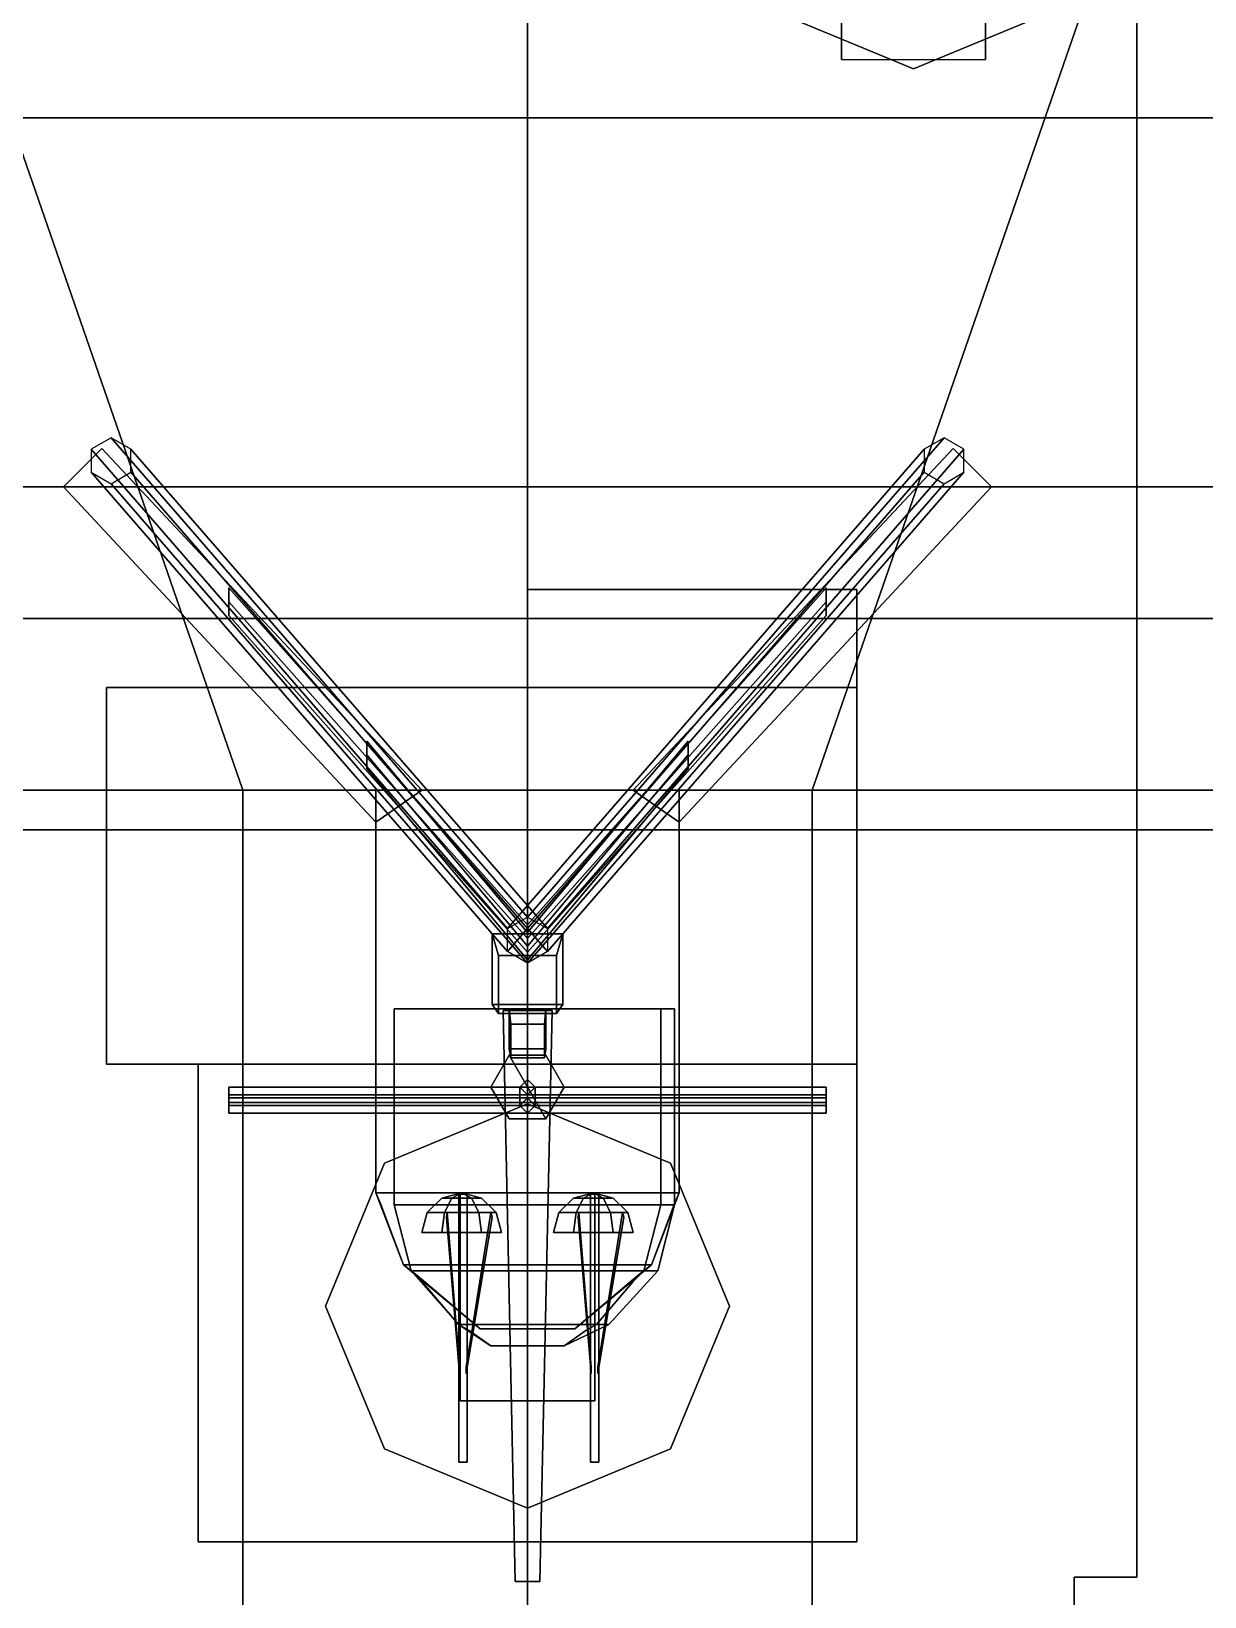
# Model space of a CAD drawing. Header units: millimetres. Extents: x -14 to 14, y -57 to 127.
# Drawn here: x -3.24 to 4.42, y -42.28 to -32.06 of the extents above; entities that cross this region are included whole.
import ezdxf

# ---------------------------------------------------------------- set-up
doc = ezdxf.new("R2010")
doc.units = ezdxf.units.MM
doc.layers.add('railings', color=6, linetype='Continuous')

msp = doc.modelspace()

# ---------------------------------------------------------------- linework, layer by layer
for points in [[(0, -38.48, 26.47), (0, -38.48, 26.53), (0, -7.51, 29.28), (0, -7.51, 29.2)], [(0, -7.51, 29.2), (0, -7.51, 29.28), (0, -38.48, 26.53), (0, -38.48, 26.47)], [(3.98, -37.27, 3.99), (3.98, -26.04, 3.99), (3.98, -26.04, 6.36), (3.98, -37.27, 6.36)], [(9, -26.87, 3.99), (-9, -26.87, 3.99), (-8.61, -37.01, 3.99), (8.61, -37.01, 3.99)], [(-6.89, -26.87, -4.13), (-5.37, -26.87, -4.35), (-1.86, -37.01, -3.55), (-4.89, -37.01, -3.07)], [(-5.37, -26.87, -4.35), (0, -26.87, -4.35), (0, -37.01, -4.35), (-1.86, -37.01, -3.55)], [(1.86, -37.01, -3.55), (0, -37.01, -4.35), (0, -26.87, -4.35), (5.37, -26.87, -4.35)], [(4.89, -37.01, -3.07), (1.86, -37.01, -3.55), (5.37, -26.87, -4.35), (6.89, -26.87, -4.13)], [(2.05, -29.28, 11.95), (2.05, -32.24, 11.95), (2.05, -30.39, 12.56), (2.05, -30, 12.56)], [(2.99, -30.39, 12.56), (2.99, -32.24, 11.95), (2.99, -29.28, 11.95), (2.99, -30, 12.56)], [(2.05, -30.39, 12.56), (2.05, -32.24, 11.95), (2.99, -32.24, 11.95), (2.99, -30.39, 12.56)], [(3.637, -31.837, 11.95), (0.94, -30.72, 11.95), (1.403, -31.837, 11.95), (2.52, -32.3, 11.95)], [(3.637, -31.837, 11.15), (2.52, -32.3, 11.15), (1.403, -31.837, 11.15), (4.1, -30.72, 11.15)], [(8.87, -31.89, 6.36), (9.86, -32.62, 6.36), (-9.86, -32.62, 6.36), (-8.87, -31.89, 6.36)], [(-8.87, -31.89, 6.36), (-9.86, -32.62, 6.36), (9.86, -32.62, 6.36), (8.87, -31.89, 6.36)], [(2.52, -32.3, 11.95), (1.403, -31.837, 11.95), (1.403, -31.837, 11.15), (2.52, -32.3, 11.15)], [(3.637, -31.837, 11.95), (2.52, -32.3, 11.95), (2.52, -32.3, 11.15), (3.637, -31.837, 11.15)], [(9.86, -32.62, 6.36), (9.86, -35.03, 6.36), (-9.86, -35.03, 6.36), (-9.86, -32.62, 6.36)], [(-9.86, -32.62, 6.36), (-9.86, -35.03, 6.36), (9.86, -35.03, 6.36), (9.86, -32.62, 6.36)], [(-0.13, -37.915, 24.35), (0, -37.84, 24.35), (-2.72, -34.71, 6.36), (-2.85, -34.785, 6.36)], [(0, -37.84, 24.35), (0.13, -37.915, 24.35), (-2.59, -34.785, 6.36), (-2.72, -34.71, 6.36)], [(-0.13, -37.915, 24.35), (0, -37.84, 24.35), (2.72, -34.71, 6.36), (2.59, -34.785, 6.36)], [(0, -37.84, 24.35), (0.13, -37.915, 24.35), (2.85, -34.785, 6.36), (2.72, -34.71, 6.36)], [(-2.78, -34.78, 24.35), (-3.03, -35.03, 24.35), (-0.99, -37.22, 24.35), (-0.69, -37.01, 24.35)], [(-0.69, -37.01, 24.35), (-0.99, -37.22, 24.35), (-3.03, -35.03, 24.35), (-2.78, -34.78, 24.35)], [(-0.13, -38.065, 24.35), (-0.13, -37.915, 24.35), (-2.85, -34.785, 6.36), (-2.85, -34.935, 6.36)], [(0.13, -37.915, 24.35), (0.13, -38.065, 24.35), (-2.59, -34.935, 6.36), (-2.59, -34.785, 6.36)], [(-0.13, -38.065, 24.35), (-0.13, -37.915, 24.35), (2.59, -34.785, 6.36), (2.59, -34.935, 6.36)], [(0.13, -37.915, 24.35), (0.13, -38.065, 24.35), (2.85, -34.935, 6.36), (2.85, -34.785, 6.36)], [(0.69, -37.01, 24.35), (0.99, -37.22, 24.35), (3.03, -35.03, 24.35), (2.78, -34.78, 24.35)], [(2.78, -34.78, 24.35), (3.03, -35.03, 24.35), (0.99, -37.22, 24.35), (0.69, -37.01, 24.35)], [(0, -38.14, 24.35), (-0.13, -38.065, 24.35), (-2.85, -34.935, 6.36), (-2.72, -35.01, 6.36)], [(0.13, -38.065, 24.35), (0, -38.14, 24.35), (-2.72, -35.01, 6.36), (-2.59, -34.935, 6.36)], [(0, -38.14, 24.35), (-0.13, -38.065, 24.35), (2.59, -34.935, 6.36), (2.72, -35.01, 6.36)], [(0.13, -38.065, 24.35), (0, -38.14, 24.35), (2.72, -35.01, 6.36), (2.85, -34.935, 6.36)], [(-9.86, -35.03, 6.36), (-8.63, -35.89, 6.36), (8.63, -35.89, 6.36), (9.86, -35.03, 6.36)], [(9.86, -35.03, 6.36), (8.63, -35.89, 6.36), (-8.63, -35.89, 6.36), (-9.86, -35.03, 6.36)], [(-1.95, -35.78, 11.34), (-1.95, -35.69, 11.43), (0, -37.89, 11.43), (0, -37.98, 11.34)], [(-1.95, -35.69, 11.43), (-1.95, -35.78, 11.52), (0, -37.98, 11.52), (0, -37.89, 11.43)], [(-1.95, -35.87, 11.43), (-1.95, -35.78, 11.34), (0, -37.98, 11.34), (0, -38.07, 11.43)], [(-1.95, -35.78, 11.52), (-1.95, -35.87, 11.43), (0, -38.07, 11.43), (0, -37.98, 11.52)], [(0, -37.98, 11.34), (0, -37.89, 11.43), (1.95, -35.69, 11.43), (1.95, -35.78, 11.34)], [(0, -37.89, 11.43), (0, -37.98, 11.52), (1.95, -35.78, 11.52), (1.95, -35.69, 11.43)], [(2.15, -35.7, 8.68), (2.15, -35.7, 6.36), (0, -35.7, 6.36), (0, -35.7, 8.68)], [(0, -35.7, 8.68), (0, -35.7, 6.36), (0, -36.34, 6.36), (0, -36.34, 8.68)], [(2.15, -36.34, 8.68), (2.15, -35.7, 8.68), (0, -35.7, 8.68), (0, -36.34, 8.68)], [(0, -38.07, 11.43), (0, -37.98, 11.34), (1.95, -35.78, 11.34), (1.95, -35.87, 11.43)], [(0, -37.98, 11.52), (0, -38.07, 11.43), (1.95, -35.87, 11.43), (1.95, -35.78, 11.52)], [(2.15, -36.34, 6.36), (2.15, -35.7, 6.36), (2.15, -35.7, 8.68), (2.15, -36.34, 8.68)], [(8.47, -37.27, 6.36), (8.63, -35.89, 6.36), (-8.63, -35.89, 6.36), (-8.47, -37.27, 6.36)], [(-8.47, -37.27, 6.36), (-8.63, -35.89, 6.36), (8.63, -35.89, 6.36), (8.47, -37.27, 6.36)], [(2.15, -36.34, 8.68), (2.15, -36.34, 5.95), (-2.75, -36.34, 5.95), (-2.75, -36.34, 8.68)], [(2.15, -38.8, 8.68), (2.15, -36.34, 8.68), (-2.75, -36.34, 8.68), (-2.75, -38.8, 8.68)], [(-2.75, -36.34, 8.68), (-2.75, -36.34, 5.95), (-2.75, -38.8, 5.95), (-2.75, -38.8, 8.68)], [(2.15, -38.8, 5.95), (2.15, -36.34, 5.95), (2.15, -36.34, 8.68), (2.15, -38.8, 8.68)], [(-1.05, -36.69, 17.42), (-1.05, -36.78, 17.51), (0, -38.03, 17.51), (0, -37.94, 17.42)], [(-1.05, -36.78, 17.33), (-1.05, -36.69, 17.42), (0, -37.94, 17.42), (0, -38.03, 17.33)], [(0, -37.94, 17.42), (0, -38.03, 17.51), (1.05, -36.78, 17.51), (1.05, -36.69, 17.42)], [(0, -38.03, 17.33), (0, -37.94, 17.42), (1.05, -36.69, 17.42), (1.05, -36.78, 17.33)], [(-1.05, -36.78, 17.51), (-1.05, -36.87, 17.42), (0, -38.12, 17.42), (0, -38.03, 17.51)], [(-1.05, -36.87, 17.42), (-1.05, -36.78, 17.33), (0, -38.03, 17.33), (0, -38.12, 17.42)], [(0, -38.03, 17.51), (0, -38.12, 17.42), (1.05, -36.87, 17.42), (1.05, -36.78, 17.51)], [(0, -38.12, 17.42), (0, -38.03, 17.33), (1.05, -36.78, 17.33), (1.05, -36.87, 17.42)], [(8.61, -37.01, 3.99), (-8.61, -37.01, 3.99), (-6.87, -46.93, 3.99), (6.87, -46.93, 3.99)], [(-4.89, -37.01, -3.07), (-1.86, -37.01, -3.55), (-1.86, -46.93, -2.01), (-4.26, -46.93, -1.72)], [(-1.86, -37.01, -3.55), (0, -37.01, -4.35), (0, -46.93, -2.05), (-1.86, -46.93, -2.01)], [(-0.99, -39.64, 24.35), (0.99, -39.64, 24.35), (0.99, -37.01, 24.35), (-0.99, -37.01, 24.35)], [(-0.99, -37.01, 24.35), (0.99, -37.01, 24.35), (0.99, -39.64, 24.35), (-0.99, -39.64, 24.35)], [(1.86, -46.93, -2.01), (0, -46.93, -2.05), (0, -37.01, -4.35), (1.86, -37.01, -3.55)], [(4.26, -46.93, -1.72), (1.86, -46.93, -2.01), (1.86, -37.01, -3.55), (4.89, -37.01, -3.07)], [(4.87, -46.93, -1.54), (4.26, -46.93, -1.72), (4.89, -37.01, -3.07)], [(-8.47, -37.27, 5.95), (-8.47, -37.27, 6.36), (8.47, -37.27, 6.36), (8.47, -37.27, 5.95)], [(8.47, -37.27, 5.95), (8.47, -37.27, 6.36), (-8.47, -37.27, 6.36), (-8.47, -37.27, 5.95)], [(-2.86, -47.94, 5.95), (-8.47, -37.27, 5.95), (8.47, -37.27, 5.95), (2.86, -47.94, 5.95)], [(2.86, -47.94, 5.95), (8.47, -37.27, 5.95), (-8.47, -37.27, 5.95), (-2.86, -47.94, 5.95)], [(-3.98, -37.27, 6.36), (-3.98, -37.27, 5.95), (3.98, -37.27, 5.95), (3.98, -37.27, 6.36)], [(3.98, -42.15, 3.99), (3.98, -37.27, 3.99), (3.98, -37.27, 5.95), (3.98, -42.15, 5.95)], [(-0.23, -38.41, 8.68), (-0.23, -37.95, 8.68), (0.23, -37.95, 8.68), (0.23, -38.41, 8.68)], [(0.19, -38.09, 24.35), (0.23, -37.95, 8.68), (-0.23, -37.95, 8.68), (-0.19, -38.09, 24.35)], [(-0.19, -38.09, 24.35), (-0.23, -37.95, 8.68), (-0.23, -38.41, 8.68), (-0.19, -38.47, 24.35)], [(0.23, -38.41, 8.68), (0.23, -37.95, 8.68), (0.19, -38.09, 24.35), (0.19, -38.47, 24.35)], [(0.19, -38.47, 24.35), (0.19, -38.09, 24.35), (-0.19, -38.09, 24.35), (-0.19, -38.47, 24.35)], [(-0.19, -38.47, 24.35), (-0.23, -38.41, 8.68), (0.23, -38.41, 8.68), (0.19, -38.47, 24.35)], [(-0.87, -39.72, 29.83), (-0.87, -38.44, 29.83), (0.96, -38.44, 29.83), (0.96, -39.72, 29.83)], [(0.96, -39.72, 29.83), (0.96, -38.44, 29.83), (-0.87, -38.44, 29.83), (-0.87, -39.72, 29.83)], [(0, -38.45, 19.53), (-0.16, -38.45, 19.37), (-0.08, -42.18, 22.58), (0, -42.18, 22.66)], [(-0.16, -38.45, 19.37), (0, -38.45, 19.21), (0, -42.18, 22.5), (-0.08, -42.18, 22.58)], [(-0.12, -38.7, 24.35), (-0.12, -38.44, 24.35), (0.12, -38.44, 24.35), (0.12, -38.7, 24.35)], [(-0.11, -38.54, 30.82), (-0.12, -38.44, 24.35), (-0.12, -38.7, 24.35), (-0.11, -38.76, 30.82)], [(0.11, -38.54, 30.82), (0.12, -38.44, 24.35), (-0.12, -38.44, 24.35), (-0.11, -38.54, 30.82)], [(0.11, -38.76, 30.82), (0.11, -38.54, 30.82), (-0.11, -38.54, 30.82), (-0.11, -38.76, 30.82)], [(0.16, -38.45, 19.37), (0, -38.45, 19.53), (0, -42.18, 22.66), (0.08, -42.18, 22.58)], [(0, -38.45, 19.21), (0.16, -38.45, 19.37), (0.08, -42.18, 22.58), (0, -42.18, 22.5)], [(0.12, -38.7, 24.35), (0.12, -38.44, 24.35), (0.11, -38.54, 30.82), (0.11, -38.76, 30.82)], [(0.12, -39.158, 30.75), (-0.12, -38.742, 30.75), (-0.24, -38.95, 30.75), (-0.12, -39.158, 30.75)], [(-0.12, -39.158, 30.02), (-0.24, -38.95, 30.02), (-0.12, -38.742, 30.02), (0.12, -39.158, 30.02)], [(-0.12, -38.742, 30.02), (-0.24, -38.95, 30.02), (-0.24, -38.95, 30.75), (-0.12, -38.742, 30.75)], [(-0.11, -38.76, 30.82), (-0.12, -38.7, 24.35), (0.12, -38.7, 24.35), (0.11, -38.76, 30.82)], [(0.12, -38.742, 30.02), (-0.12, -38.742, 30.02), (-0.12, -38.742, 30.75), (0.12, -38.742, 30.75)], [(0.24, -38.95, 30.75), (0.12, -38.742, 30.75), (-0.12, -38.742, 30.75), (0.12, -39.158, 30.75)], [(0.12, -39.158, 30.02), (-0.12, -38.742, 30.02), (0.12, -38.742, 30.02), (0.24, -38.95, 30.02)], [(0.24, -38.95, 30.02), (0.12, -38.742, 30.02), (0.12, -38.742, 30.75), (0.24, -38.95, 30.75)], [(-2.75, -38.8, 8.68), (-2.75, -38.8, 5.95), (-2.15, -38.8, 5.95), (-2.15, -38.8, 8.68)], [(2.15, -41.92, 8.68), (2.15, -38.8, 8.68), (-2.15, -38.8, 8.68), (-2.15, -41.92, 8.68)], [(-2.15, -38.8, 8.68), (-2.15, -38.8, 5.95), (-2.15, -41.92, 5.95), (-2.15, -41.92, 8.68)], [(2.15, -41.92, 5.95), (2.15, -38.8, 5.95), (2.15, -38.8, 8.68), (2.15, -41.92, 8.68)], [(-1.95, -38.95, 32.94), (-1.95, -39, 32.99), (1.95, -39, 32.99), (1.95, -38.95, 32.94)], [(-1.95, -39, 32.89), (-1.95, -38.95, 32.94), (1.95, -38.95, 32.94), (1.95, -39, 32.89)], [(-1.95, -39, 32.99), (-1.95, -39.05, 32.94), (-1.95, -39, 32.89), (-1.95, -38.95, 32.94)], [(-0.24, -38.95, 30.02), (-0.12, -39.158, 30.02), (-0.12, -39.158, 30.75), (-0.24, -38.95, 30.75)], [(0, -38.9, 30.75), (-0.05, -38.95, 30.75), (-0.05, -39.07, 36.19), (0, -39.02, 36.14)], [(-0.05, -38.95, 30.75), (0, -39, 30.75), (0, -39.12, 36.14), (-0.05, -39.07, 36.19)], [(0.05, -38.95, 30.75), (0, -38.9, 30.75), (0, -39.02, 36.14), (0.05, -39.07, 36.19)], [(0, -39, 30.75), (0.05, -38.95, 30.75), (0.05, -39.07, 36.19), (0, -39.12, 36.14)], [(0.12, -39.158, 30.02), (0.24, -38.95, 30.02), (0.24, -38.95, 30.75), (0.12, -39.158, 30.75)], [(1.95, -39, 32.99), (1.95, -39.05, 32.94), (1.95, -39, 32.89), (1.95, -38.95, 32.94)], [(-1.95, -39.05, 32.94), (-1.95, -39, 32.89), (1.95, -39, 32.89), (1.95, -39.05, 32.94)], [(-1.95, -39, 32.99), (-1.95, -39.05, 32.94), (1.95, -39.05, 32.94), (1.95, -39, 32.99)], [(-1.95, -39.07, 36.09), (-1.95, -39.02, 36.14), (1.95, -39.02, 36.14), (1.95, -39.07, 36.09)], [(-1.95, -39.02, 36.14), (-1.95, -39.07, 36.19), (1.95, -39.07, 36.19), (1.95, -39.02, 36.14)], [(-1.95, -39.07, 36.19), (-1.95, -39.12, 36.14), (-1.95, -39.07, 36.09), (-1.95, -39.02, 36.14)], [(1.95, -39.07, 36.19), (1.95, -39.12, 36.14), (1.95, -39.07, 36.09), (1.95, -39.02, 36.14)], [(-1.95, -39.07, 36.19), (-1.95, -39.12, 36.14), (1.95, -39.12, 36.14), (1.95, -39.07, 36.19)], [(-1.95, -39.12, 36.14), (-1.95, -39.07, 36.09), (1.95, -39.07, 36.09), (1.95, -39.12, 36.14)], [(-0.933, -39.447, 8.68), (0, -39.06, 8.68), (0, -39.06, 9.91), (-0.933, -39.447, 9.91)], [(0, -39.06, 8.68), (-0.933, -39.447, 8.68), (-0.933, -39.447, 9.91), (0, -39.06, 9.91)], [(0, -39.06, 8.68), (0.933, -39.447, 8.68), (0.933, -39.447, 9.91), (0, -39.06, 9.91)], [(0.933, -39.447, 8.68), (0, -39.06, 8.68), (0, -39.06, 9.91), (0.933, -39.447, 9.91)], [(-0.12, -39.158, 30.02), (0.12, -39.158, 30.02), (0.12, -39.158, 30.75), (-0.12, -39.158, 30.75)], [(-1.32, -40.38, 8.68), (-0.933, -39.447, 8.68), (-0.933, -39.447, 9.91), (-1.32, -40.38, 9.91)], [(-0.933, -39.447, 8.68), (-1.32, -40.38, 8.68), (-1.32, -40.38, 9.91), (-0.933, -39.447, 9.91)], [(0.933, -39.447, 8.68), (1.32, -40.38, 8.68), (1.32, -40.38, 9.91), (0.933, -39.447, 9.91)], [(1.32, -40.38, 8.68), (0.933, -39.447, 8.68), (0.933, -39.447, 9.91), (1.32, -40.38, 9.91)], [(-0.81, -40.11, 24.35), (0.81, -40.11, 24.35), (0.99, -39.64, 24.35), (-0.99, -39.64, 24.35)], [(-0.99, -39.64, 24.35), (0.99, -39.64, 24.35), (0.81, -40.11, 24.35), (-0.81, -40.11, 24.35)], [(-0.43, -39.64, 10.41), (-0.495, -39.675, 10.523), (-0.56, -39.675, 10.41), (-0.43, -39.64, 10.41)], [(-0.43, -39.64, 10.41), (-0.56, -39.675, 10.41), (-0.495, -39.675, 10.297), (-0.43, -39.64, 10.41)], [(-0.43, -39.64, 10.41), (-0.56, -39.675, 10.41), (-0.495, -39.675, 10.523), (-0.43, -39.64, 10.41)], [(-0.43, -39.64, 10.41), (-0.495, -39.675, 10.297), (-0.56, -39.675, 10.41), (-0.43, -39.64, 10.41)], [(-0.43, -39.64, 10.41), (-0.365, -39.675, 10.523), (-0.495, -39.675, 10.523), (-0.43, -39.64, 10.41)], [(-0.43, -39.64, 10.41), (-0.495, -39.675, 10.297), (-0.365, -39.675, 10.297), (-0.43, -39.64, 10.41)], [(-0.43, -39.64, 10.41), (-0.495, -39.675, 10.523), (-0.365, -39.675, 10.523), (-0.43, -39.64, 10.41)], [(-0.43, -39.64, 10.41), (-0.365, -39.675, 10.297), (-0.495, -39.675, 10.297), (-0.43, -39.64, 10.41)], [(-0.395, -39.649, 10.41), (-0.448, -39.649, 10.44), (-0.448, -41.4, 10.44), (-0.395, -41.4, 10.41)], [(-0.448, -39.649, 10.44), (-0.448, -39.649, 10.38), (-0.448, -41.4, 10.38), (-0.448, -41.4, 10.44)], [(-0.448, -39.649, 10.38), (-0.395, -39.649, 10.41), (-0.395, -41.4, 10.41), (-0.448, -41.4, 10.38)], [(0.44, -39.64, 10.27), (0.44, -39.64, 8.68), (-0.44, -39.64, 8.68), (-0.44, -39.64, 10.27)], [(-0.44, -39.64, 10.27), (-0.44, -41, 9.68), (0.44, -41, 9.68), (0.44, -39.64, 10.27)], [(-0.44, -39.64, 8.68), (-0.44, -41, 8.68), (-0.44, -41, 9.68), (-0.44, -39.64, 10.27)], [(-0.43, -39.64, 10.41), (-0.3, -39.675, 10.41), (-0.365, -39.675, 10.523), (-0.43, -39.64, 10.41)], [(-0.43, -39.64, 10.41), (-0.365, -39.675, 10.297), (-0.3, -39.675, 10.41), (-0.43, -39.64, 10.41)], [(-0.43, -39.64, 10.41), (-0.365, -39.675, 10.523), (-0.3, -39.675, 10.41), (-0.43, -39.64, 10.41)], [(-0.43, -39.64, 10.41), (-0.3, -39.675, 10.41), (-0.365, -39.675, 10.297), (-0.43, -39.64, 10.41)], [(0.43, -39.64, 10.41), (0.365, -39.675, 10.297), (0.3, -39.675, 10.41), (0.43, -39.64, 10.41)], [(0.43, -39.64, 10.41), (0.3, -39.675, 10.41), (0.365, -39.675, 10.523), (0.43, -39.64, 10.41)], [(0.43, -39.64, 10.41), (0.3, -39.675, 10.41), (0.365, -39.675, 10.297), (0.43, -39.64, 10.41)], [(0.43, -39.64, 10.41), (0.365, -39.675, 10.523), (0.3, -39.675, 10.41), (0.43, -39.64, 10.41)], [(0.43, -39.64, 10.41), (0.495, -39.675, 10.297), (0.365, -39.675, 10.297), (0.43, -39.64, 10.41)], [(0.43, -39.64, 10.41), (0.365, -39.675, 10.523), (0.495, -39.675, 10.523), (0.43, -39.64, 10.41)], [(0.43, -39.64, 10.41), (0.365, -39.675, 10.297), (0.495, -39.675, 10.297), (0.43, -39.64, 10.41)], [(0.43, -39.64, 10.41), (0.495, -39.675, 10.523), (0.365, -39.675, 10.523), (0.43, -39.64, 10.41)], [(0.412, -39.649, 10.38), (0.465, -39.649, 10.41), (0.465, -41.4, 10.41), (0.412, -41.4, 10.38)], [(0.412, -39.649, 10.44), (0.412, -39.649, 10.38), (0.412, -41.4, 10.38), (0.412, -41.4, 10.44)], [(0.465, -39.649, 10.41), (0.412, -39.649, 10.44), (0.412, -41.4, 10.44), (0.465, -41.4, 10.41)], [(0.43, -39.64, 10.41), (0.56, -39.675, 10.41), (0.495, -39.675, 10.297), (0.43, -39.64, 10.41)], [(0.43, -39.64, 10.41), (0.495, -39.675, 10.523), (0.56, -39.675, 10.41), (0.43, -39.64, 10.41)], [(0.43, -39.64, 10.41), (0.495, -39.675, 10.297), (0.56, -39.675, 10.41), (0.43, -39.64, 10.41)], [(0.43, -39.64, 10.41), (0.56, -39.675, 10.41), (0.495, -39.675, 10.523), (0.43, -39.64, 10.41)], [(0.44, -41, 9.68), (0.44, -41, 8.68), (0.44, -39.64, 8.68), (0.44, -39.64, 10.27)], [(0.85, -40.15, 29.83), (0.96, -39.72, 29.83), (-0.87, -39.72, 29.83), (-0.76, -40.15, 29.83)], [(-0.76, -40.15, 29.83), (-0.87, -39.72, 29.83), (0.96, -39.72, 29.83), (0.85, -40.15, 29.83)], [(-0.495, -39.675, 10.523), (-0.543, -39.77, 10.605), (-0.655, -39.77, 10.41), (-0.56, -39.675, 10.41)], [(-0.56, -39.675, 10.41), (-0.655, -39.77, 10.41), (-0.543, -39.77, 10.215), (-0.495, -39.675, 10.297)], [(-0.56, -39.675, 10.41), (-0.655, -39.77, 10.41), (-0.543, -39.77, 10.605), (-0.495, -39.675, 10.523)], [(-0.495, -39.675, 10.297), (-0.543, -39.77, 10.215), (-0.655, -39.77, 10.41), (-0.56, -39.675, 10.41)], [(-0.365, -39.675, 10.523), (-0.317, -39.77, 10.605), (-0.543, -39.77, 10.605), (-0.495, -39.675, 10.523)], [(-0.495, -39.675, 10.297), (-0.543, -39.77, 10.215), (-0.317, -39.77, 10.215), (-0.365, -39.675, 10.297)], [(-0.495, -39.675, 10.523), (-0.543, -39.77, 10.605), (-0.317, -39.77, 10.605), (-0.365, -39.675, 10.523)], [(-0.365, -39.675, 10.297), (-0.317, -39.77, 10.215), (-0.543, -39.77, 10.215), (-0.495, -39.675, 10.297)], [(-0.3, -39.675, 10.41), (-0.205, -39.77, 10.41), (-0.317, -39.77, 10.605), (-0.365, -39.675, 10.523)], [(-0.365, -39.675, 10.297), (-0.317, -39.77, 10.215), (-0.205, -39.77, 10.41), (-0.3, -39.675, 10.41)], [(-0.365, -39.675, 10.523), (-0.317, -39.77, 10.605), (-0.205, -39.77, 10.41), (-0.3, -39.675, 10.41)], [(-0.3, -39.675, 10.41), (-0.205, -39.77, 10.41), (-0.317, -39.77, 10.215), (-0.365, -39.675, 10.297)], [(0.365, -39.675, 10.297), (0.317, -39.77, 10.215), (0.205, -39.77, 10.41), (0.3, -39.675, 10.41)], [(0.3, -39.675, 10.41), (0.205, -39.77, 10.41), (0.317, -39.77, 10.605), (0.365, -39.675, 10.523)], [(0.3, -39.675, 10.41), (0.205, -39.77, 10.41), (0.317, -39.77, 10.215), (0.365, -39.675, 10.297)], [(0.365, -39.675, 10.523), (0.317, -39.77, 10.605), (0.205, -39.77, 10.41), (0.3, -39.675, 10.41)], [(0.495, -39.675, 10.297), (0.543, -39.77, 10.215), (0.317, -39.77, 10.215), (0.365, -39.675, 10.297)], [(0.365, -39.675, 10.523), (0.317, -39.77, 10.605), (0.543, -39.77, 10.605), (0.495, -39.675, 10.523)], [(0.365, -39.675, 10.297), (0.317, -39.77, 10.215), (0.543, -39.77, 10.215), (0.495, -39.675, 10.297)], [(0.495, -39.675, 10.523), (0.543, -39.77, 10.605), (0.317, -39.77, 10.605), (0.365, -39.675, 10.523)], [(0.56, -39.675, 10.41), (0.655, -39.77, 10.41), (0.543, -39.77, 10.215), (0.495, -39.675, 10.297)], [(0.495, -39.675, 10.523), (0.543, -39.77, 10.605), (0.655, -39.77, 10.41), (0.56, -39.675, 10.41)], [(0.495, -39.675, 10.297), (0.543, -39.77, 10.215), (0.655, -39.77, 10.41), (0.56, -39.675, 10.41)], [(0.56, -39.675, 10.41), (0.655, -39.77, 10.41), (0.543, -39.77, 10.605), (0.495, -39.675, 10.523)], [(-0.543, -39.77, 10.605), (-0.56, -39.9, 10.635), (-0.69, -39.9, 10.41), (-0.655, -39.77, 10.41)], [(-0.655, -39.77, 10.41), (-0.69, -39.9, 10.41), (-0.56, -39.9, 10.185), (-0.543, -39.77, 10.215)], [(-0.655, -39.77, 10.41), (-0.69, -39.9, 10.41), (-0.56, -39.9, 10.635), (-0.543, -39.77, 10.605)], [(-0.543, -39.77, 10.215), (-0.56, -39.9, 10.185), (-0.69, -39.9, 10.41), (-0.655, -39.77, 10.41)], [(-0.317, -39.77, 10.605), (-0.3, -39.9, 10.635), (-0.56, -39.9, 10.635), (-0.543, -39.77, 10.605)], [(-0.543, -39.77, 10.215), (-0.56, -39.9, 10.185), (-0.3, -39.9, 10.185), (-0.317, -39.77, 10.215)], [(-0.543, -39.77, 10.605), (-0.56, -39.9, 10.635), (-0.3, -39.9, 10.635), (-0.317, -39.77, 10.605)], [(-0.317, -39.77, 10.215), (-0.3, -39.9, 10.185), (-0.56, -39.9, 10.185), (-0.543, -39.77, 10.215)], [(-0.445, -40.78, 10.436), (-0.445, -40.82, 10.436), (-0.53, -39.8, 10.583), (-0.525, -39.77, 10.575)], [(-0.525, -39.77, 10.575), (-0.53, -39.8, 10.583), (-0.445, -40.82, 10.436), (-0.445, -40.78, 10.436)], [(-0.445, -40.78, 10.384), (-0.445, -40.82, 10.384), (-0.53, -39.8, 10.237), (-0.525, -39.77, 10.245)], [(-0.525, -39.77, 10.245), (-0.53, -39.8, 10.237), (-0.445, -40.82, 10.384), (-0.445, -40.78, 10.384)], [(-0.24, -39.77, 10.41), (-0.23, -39.8, 10.41), (-0.4, -40.82, 10.41), (-0.4, -40.78, 10.41)], [(-0.4, -40.78, 10.41), (-0.4, -40.82, 10.41), (-0.23, -39.8, 10.41), (-0.24, -39.77, 10.41)], [(-0.205, -39.77, 10.41), (-0.17, -39.9, 10.41), (-0.3, -39.9, 10.635), (-0.317, -39.77, 10.605)], [(-0.317, -39.77, 10.215), (-0.3, -39.9, 10.185), (-0.17, -39.9, 10.41), (-0.205, -39.77, 10.41)], [(-0.317, -39.77, 10.605), (-0.3, -39.9, 10.635), (-0.17, -39.9, 10.41), (-0.205, -39.77, 10.41)], [(-0.205, -39.77, 10.41), (-0.17, -39.9, 10.41), (-0.3, -39.9, 10.185), (-0.317, -39.77, 10.215)], [(0.317, -39.77, 10.215), (0.3, -39.9, 10.185), (0.17, -39.9, 10.41), (0.205, -39.77, 10.41)], [(0.205, -39.77, 10.41), (0.17, -39.9, 10.41), (0.3, -39.9, 10.635), (0.317, -39.77, 10.605)], [(0.205, -39.77, 10.41), (0.17, -39.9, 10.41), (0.3, -39.9, 10.185), (0.317, -39.77, 10.215)], [(0.317, -39.77, 10.605), (0.3, -39.9, 10.635), (0.17, -39.9, 10.41), (0.205, -39.77, 10.41)], [(0.543, -39.77, 10.215), (0.56, -39.9, 10.185), (0.3, -39.9, 10.185), (0.317, -39.77, 10.215)], [(0.317, -39.77, 10.605), (0.3, -39.9, 10.635), (0.56, -39.9, 10.635), (0.543, -39.77, 10.605)], [(0.317, -39.77, 10.215), (0.3, -39.9, 10.185), (0.56, -39.9, 10.185), (0.543, -39.77, 10.215)], [(0.543, -39.77, 10.605), (0.56, -39.9, 10.635), (0.3, -39.9, 10.635), (0.317, -39.77, 10.605)], [(0.335, -39.77, 10.245), (0.33, -39.8, 10.237), (0.415, -40.82, 10.384), (0.415, -40.78, 10.384)], [(0.415, -40.78, 10.384), (0.415, -40.82, 10.384), (0.33, -39.8, 10.237), (0.335, -39.77, 10.245)], [(0.335, -39.77, 10.575), (0.33, -39.8, 10.583), (0.415, -40.82, 10.436), (0.415, -40.78, 10.436)], [(0.415, -40.78, 10.436), (0.415, -40.82, 10.436), (0.33, -39.8, 10.583), (0.335, -39.77, 10.575)], [(0.46, -40.78, 10.41), (0.46, -40.82, 10.41), (0.63, -39.8, 10.41), (0.62, -39.77, 10.41)], [(0.62, -39.77, 10.41), (0.63, -39.8, 10.41), (0.46, -40.82, 10.41), (0.46, -40.78, 10.41)], [(0.655, -39.77, 10.41), (0.69, -39.9, 10.41), (0.56, -39.9, 10.185), (0.543, -39.77, 10.215)], [(0.543, -39.77, 10.605), (0.56, -39.9, 10.635), (0.69, -39.9, 10.41), (0.655, -39.77, 10.41)], [(0.543, -39.77, 10.215), (0.56, -39.9, 10.185), (0.69, -39.9, 10.41), (0.655, -39.77, 10.41)], [(0.655, -39.77, 10.41), (0.69, -39.9, 10.41), (0.56, -39.9, 10.635), (0.543, -39.77, 10.605)], [(-0.81, -40.11, 24.35), (0.81, -40.11, 24.35), (0.31, -40.53, 24.35), (-0.31, -40.53, 24.35)], [(-0.31, -40.53, 24.35), (0.31, -40.53, 24.35), (0.81, -40.11, 24.35), (-0.81, -40.11, 24.35)], [(0.53, -40.5, 29.83), (0.85, -40.15, 29.83), (-0.76, -40.15, 29.83), (-0.45, -40.5, 29.83)], [(-0.45, -40.5, 29.83), (-0.76, -40.15, 29.83), (0.85, -40.15, 29.83), (0.53, -40.5, 29.83)], [(-0.933, -41.313, 8.68), (-1.32, -40.38, 8.68), (-1.32, -40.38, 9.91), (-0.933, -41.313, 9.91)], [(-1.32, -40.38, 8.68), (-0.933, -41.313, 8.68), (-0.933, -41.313, 9.91), (-1.32, -40.38, 9.91)], [(1.32, -40.38, 8.68), (0.933, -41.313, 8.68), (0.933, -41.313, 9.91), (1.32, -40.38, 9.91)], [(0.933, -41.313, 8.68), (1.32, -40.38, 8.68), (1.32, -40.38, 9.91), (0.933, -41.313, 9.91)], [(-0.24, -40.64, 29.83), (-0.45, -40.5, 29.83), (0.53, -40.5, 29.83), (0.24, -40.64, 29.83)], [(0.24, -40.64, 29.83), (0.53, -40.5, 29.83), (-0.45, -40.5, 29.83), (-0.24, -40.64, 29.83)], [(-0.44, -41, 9.68), (-0.44, -41, 8.68), (0.44, -41, 8.68), (0.44, -41, 9.68)], [(0, -41.7, 8.68), (-0.933, -41.313, 8.68), (-0.933, -41.313, 9.91), (0, -41.7, 9.91)], [(-0.933, -41.313, 8.68), (0, -41.7, 8.68), (0, -41.7, 9.91), (-0.933, -41.313, 9.91)], [(-0.448, -41.4, 10.44), (-0.448, -41.4, 10.38), (-0.395, -41.4, 10.41)], [(0.933, -41.313, 8.68), (0, -41.7, 8.68), (0, -41.7, 9.91), (0.933, -41.313, 9.91)], [(0, -41.7, 8.68), (0.933, -41.313, 8.68), (0.933, -41.313, 9.91), (0, -41.7, 9.91)], [(0.412, -41.4, 10.44), (0.412, -41.4, 10.38), (0.465, -41.4, 10.41)], [(-2.15, -41.92, 8.68), (-2.15, -41.92, 5.95), (2.15, -41.92, 5.95), (2.15, -41.92, 8.68)], [(0.08, -42.18, 22.58), (0, -42.18, 22.66), (-0.08, -42.18, 22.58), (0, -42.18, 22.5)], [(3.57, -44.5, 3.99), (3.57, -42.15, 3.99), (3.57, -42.15, 5.95), (3.57, -44.5, 5.95)], [(3.57, -42.15, 5.95), (3.57, -42.15, 3.99), (3.98, -42.15, 3.99), (3.98, -42.15, 5.95)]]:
    msp.add_3dface(points)
at = {"layer": 'railings'}
for points in [[(-0.92, -37.01, 24.35), (-0.99, -37.01, 24.35), (-0.99, -37.01, 25.28), (-0.92, -37.01, 25.28)], [(-0.92, -37.01, 25.28), (-0.99, -37.01, 25.28), (-0.99, -37.01, 24.35), (-0.92, -37.01, 24.35)], [(-0.99, -37.01, 24.85), (-0.99, -37.01, 24.78), (-0.99, -39.64, 24.78), (-0.99, -39.64, 24.85)], [(-0.99, -39.64, 24.85), (-0.99, -39.64, 24.78), (-0.99, -37.01, 24.78), (-0.99, -37.01, 24.85)], [(-0.99, -37.01, 25.28), (-0.99, -37.01, 25.21), (-0.99, -39.64, 25.21), (-0.99, -39.64, 25.28)], [(-0.99, -39.64, 25.28), (-0.99, -39.64, 25.21), (-0.99, -37.01, 25.21), (-0.99, -37.01, 25.28)], [(0.92, -37.01, 24.85), (0.92, -37.01, 24.78), (-0.92, -37.01, 24.78), (-0.92, -37.01, 24.85)], [(-0.92, -37.01, 24.85), (-0.92, -37.01, 24.78), (0.92, -37.01, 24.78), (0.92, -37.01, 24.85)], [(0.92, -37.01, 25.28), (0.92, -37.01, 25.21), (-0.92, -37.01, 25.21), (-0.92, -37.01, 25.28)], [(-0.92, -37.01, 25.28), (-0.92, -37.01, 25.21), (0.92, -37.01, 25.21), (0.92, -37.01, 25.28)], [(0.92, -37.01, 25.28), (0.99, -37.01, 25.28), (0.99, -37.01, 24.35), (0.92, -37.01, 24.35)], [(0.92, -37.01, 24.35), (0.99, -37.01, 24.35), (0.99, -37.01, 25.28), (0.92, -37.01, 25.28)], [(0.99, -37.01, 24.85), (0.99, -37.01, 24.78), (0.99, -39.64, 24.78), (0.99, -39.64, 24.85)], [(0.99, -39.64, 24.85), (0.99, -39.64, 24.78), (0.99, -37.01, 24.78), (0.99, -37.01, 24.85)], [(0.99, -37.01, 25.28), (0.99, -37.01, 25.21), (0.99, -39.64, 25.21), (0.99, -39.64, 25.28)], [(0.99, -39.64, 25.28), (0.99, -39.64, 25.21), (0.99, -37.01, 25.21), (0.99, -37.01, 25.28)], [(-0.87, -39.65, 30.76), (-0.87, -39.65, 30.69), (-0.87, -38.44, 30.69), (-0.87, -38.44, 30.76)], [(-0.87, -38.44, 30.76), (-0.87, -38.44, 30.69), (-0.87, -39.65, 30.69), (-0.87, -39.65, 30.76)], [(-0.87, -38.44, 30.33), (-0.87, -38.44, 30.26), (-0.87, -39.65, 30.26), (-0.87, -39.65, 30.33)], [(-0.87, -39.65, 30.33), (-0.87, -39.65, 30.26), (-0.87, -38.44, 30.26), (-0.87, -38.44, 30.33)], [(-0.8, -38.44, 29.83), (-0.87, -38.44, 29.83), (-0.87, -38.44, 30.76), (-0.8, -38.44, 30.76)], [(-0.8, -38.44, 30.76), (-0.87, -38.44, 30.76), (-0.87, -38.44, 29.83), (-0.8, -38.44, 29.83)], [(-0.8, -38.44, 30.76), (-0.8, -38.44, 30.69), (0.8, -38.44, 30.69), (0.8, -38.44, 30.76)], [(0.8, -38.44, 30.76), (0.8, -38.44, 30.69), (-0.8, -38.44, 30.69), (-0.8, -38.44, 30.76)], [(-0.8, -38.44, 30.33), (-0.8, -38.44, 30.26), (0.8, -38.44, 30.26), (0.8, -38.44, 30.33)], [(0.8, -38.44, 30.33), (0.8, -38.44, 30.26), (-0.8, -38.44, 30.26), (-0.8, -38.44, 30.33)], [(0.8, -38.44, 30.76), (0.87, -38.44, 30.76), (0.87, -38.44, 29.83), (0.8, -38.44, 29.83)], [(0.8, -38.44, 29.83), (0.87, -38.44, 29.83), (0.87, -38.44, 30.76), (0.8, -38.44, 30.76)], [(0.87, -39.65, 30.76), (0.87, -39.65, 30.69), (0.87, -38.44, 30.69), (0.87, -38.44, 30.76)], [(0.87, -38.44, 30.76), (0.87, -38.44, 30.69), (0.87, -39.65, 30.69), (0.87, -39.65, 30.76)], [(0.87, -39.65, 30.33), (0.87, -39.65, 30.26), (0.87, -38.44, 30.26), (0.87, -38.44, 30.33)], [(0.87, -38.44, 30.33), (0.87, -38.44, 30.26), (0.87, -39.65, 30.26), (0.87, -39.65, 30.33)], [(-0.99, -39.64, 25.28), (-0.96, -39.71, 25.28), (-0.96, -39.71, 24.35), (-0.99, -39.64, 24.35)], [(-0.99, -39.64, 24.35), (-0.96, -39.71, 24.35), (-0.96, -39.71, 25.28), (-0.99, -39.64, 25.28)], [(-0.87, -39.65, 30.76), (-0.87, -39.72, 30.76), (-0.87, -39.72, 29.83), (-0.87, -39.65, 29.83)], [(-0.87, -39.65, 29.83), (-0.87, -39.72, 29.83), (-0.87, -39.72, 30.76), (-0.87, -39.65, 30.76)], [(0.87, -39.65, 29.83), (0.87, -39.72, 29.83), (0.87, -39.72, 30.76), (0.87, -39.65, 30.76)], [(0.87, -39.65, 30.76), (0.87, -39.72, 30.76), (0.87, -39.72, 29.83), (0.87, -39.65, 29.83)], [(0.99, -39.64, 25.28), (0.96, -39.71, 25.28), (0.96, -39.71, 24.35), (0.99, -39.64, 24.35)], [(0.99, -39.64, 24.35), (0.96, -39.71, 24.35), (0.96, -39.71, 25.28), (0.99, -39.64, 25.28)], [(-0.96, -39.71, 24.85), (-0.96, -39.71, 24.78), (-0.81, -40.11, 24.78), (-0.81, -40.11, 24.85)], [(-0.81, -40.11, 24.85), (-0.81, -40.11, 24.78), (-0.96, -39.71, 24.78), (-0.96, -39.71, 24.85)], [(-0.96, -39.71, 25.28), (-0.96, -39.71, 25.21), (-0.81, -40.11, 25.21), (-0.81, -40.11, 25.28)], [(-0.81, -40.11, 25.28), (-0.81, -40.11, 25.21), (-0.96, -39.71, 25.21), (-0.96, -39.71, 25.28)], [(-0.87, -39.72, 30.76), (-0.87, -39.72, 30.69), (-0.76, -40.15, 30.69), (-0.76, -40.15, 30.76)], [(-0.76, -40.15, 30.76), (-0.76, -40.15, 30.69), (-0.87, -39.72, 30.69), (-0.87, -39.72, 30.76)], [(-0.76, -40.15, 30.33), (-0.76, -40.15, 30.26), (-0.87, -39.72, 30.26), (-0.87, -39.72, 30.33)], [(-0.87, -39.72, 30.33), (-0.87, -39.72, 30.26), (-0.76, -40.15, 30.26), (-0.76, -40.15, 30.33)], [(0.76, -40.15, 30.76), (0.76, -40.15, 30.69), (0.87, -39.72, 30.69), (0.87, -39.72, 30.76)], [(0.87, -39.72, 30.76), (0.87, -39.72, 30.69), (0.76, -40.15, 30.69), (0.76, -40.15, 30.76)], [(0.87, -39.72, 30.33), (0.87, -39.72, 30.26), (0.76, -40.15, 30.26), (0.76, -40.15, 30.33)], [(0.76, -40.15, 30.33), (0.76, -40.15, 30.26), (0.87, -39.72, 30.26), (0.87, -39.72, 30.33)], [(0.96, -39.71, 24.85), (0.96, -39.71, 24.78), (0.81, -40.11, 24.78), (0.81, -40.11, 24.85)], [(0.81, -40.11, 24.85), (0.81, -40.11, 24.78), (0.96, -39.71, 24.78), (0.96, -39.71, 24.85)], [(0.96, -39.71, 25.28), (0.96, -39.71, 25.21), (0.81, -40.11, 25.21), (0.81, -40.11, 25.28)], [(0.81, -40.11, 25.28), (0.81, -40.11, 25.21), (0.96, -39.71, 25.21), (0.96, -39.71, 25.28)], [(-0.81, -40.11, 25.28), (-0.72, -40.18, 25.28), (-0.72, -40.18, 24.35), (-0.81, -40.11, 24.35)], [(-0.81, -40.11, 24.35), (-0.72, -40.18, 24.35), (-0.72, -40.18, 25.28), (-0.81, -40.11, 25.28)], [(-0.76, -40.15, 29.83), (-0.69, -40.22, 29.83), (-0.69, -40.22, 30.76), (-0.76, -40.15, 30.76)], [(-0.76, -40.15, 30.76), (-0.69, -40.22, 30.76), (-0.69, -40.22, 29.83), (-0.76, -40.15, 29.83)], [(0.76, -40.15, 30.76), (0.69, -40.22, 30.76), (0.69, -40.22, 29.83), (0.76, -40.15, 29.83)], [(0.76, -40.15, 29.83), (0.69, -40.22, 29.83), (0.69, -40.22, 30.76), (0.76, -40.15, 30.76)], [(0.81, -40.11, 24.35), (0.72, -40.18, 24.35), (0.72, -40.18, 25.28), (0.81, -40.11, 25.28)], [(0.81, -40.11, 25.28), (0.72, -40.18, 25.28), (0.72, -40.18, 24.35), (0.81, -40.11, 24.35)], [(-0.72, -40.18, 24.85), (-0.72, -40.18, 24.78), (-0.31, -40.53, 24.78), (-0.31, -40.53, 24.85)], [(-0.31, -40.53, 24.85), (-0.31, -40.53, 24.78), (-0.72, -40.18, 24.78), (-0.72, -40.18, 24.85)], [(-0.72, -40.18, 25.28), (-0.72, -40.18, 25.21), (-0.31, -40.53, 25.21), (-0.31, -40.53, 25.28)], [(-0.31, -40.53, 25.28), (-0.31, -40.53, 25.21), (-0.72, -40.18, 25.21), (-0.72, -40.18, 25.28)], [(-0.45, -40.5, 30.76), (-0.45, -40.5, 30.69), (-0.69, -40.22, 30.69), (-0.69, -40.22, 30.76)], [(-0.69, -40.22, 30.76), (-0.69, -40.22, 30.69), (-0.45, -40.5, 30.69), (-0.45, -40.5, 30.76)], [(-0.69, -40.22, 30.33), (-0.69, -40.22, 30.26), (-0.45, -40.5, 30.26), (-0.45, -40.5, 30.33)], [(-0.45, -40.5, 30.33), (-0.45, -40.5, 30.26), (-0.69, -40.22, 30.26), (-0.69, -40.22, 30.33)], [(0.72, -40.18, 24.85), (0.72, -40.18, 24.78), (0.31, -40.53, 24.78), (0.31, -40.53, 24.85)], [(0.31, -40.53, 24.85), (0.31, -40.53, 24.78), (0.72, -40.18, 24.78), (0.72, -40.18, 24.85)], [(0.72, -40.18, 25.28), (0.72, -40.18, 25.21), (0.31, -40.53, 25.21), (0.31, -40.53, 25.28)], [(0.31, -40.53, 25.28), (0.31, -40.53, 25.21), (0.72, -40.18, 25.21), (0.72, -40.18, 25.28)], [(0.69, -40.22, 30.76), (0.69, -40.22, 30.69), (0.45, -40.5, 30.69), (0.45, -40.5, 30.76)], [(0.45, -40.5, 30.76), (0.45, -40.5, 30.69), (0.69, -40.22, 30.69), (0.69, -40.22, 30.76)], [(0.45, -40.5, 30.33), (0.45, -40.5, 30.26), (0.69, -40.22, 30.26), (0.69, -40.22, 30.33)], [(0.69, -40.22, 30.33), (0.69, -40.22, 30.26), (0.45, -40.5, 30.26), (0.45, -40.5, 30.33)], [(-0.45, -40.5, 30.76), (-0.38, -40.54, 30.76), (-0.38, -40.54, 29.83), (-0.45, -40.5, 29.83)], [(-0.45, -40.5, 29.83), (-0.38, -40.54, 29.83), (-0.38, -40.54, 30.76), (-0.45, -40.5, 30.76)], [(-0.38, -40.54, 30.76), (-0.38, -40.54, 30.69), (-0.24, -40.64, 30.69), (-0.24, -40.64, 30.76)], [(-0.24, -40.64, 30.76), (-0.24, -40.64, 30.69), (-0.38, -40.54, 30.69), (-0.38, -40.54, 30.76)], [(-0.24, -40.64, 30.33), (-0.24, -40.64, 30.26), (-0.38, -40.54, 30.26), (-0.38, -40.54, 30.33)], [(-0.38, -40.54, 30.33), (-0.38, -40.54, 30.26), (-0.24, -40.64, 30.26), (-0.24, -40.64, 30.33)], [(-0.31, -40.53, 24.35), (-0.22, -40.53, 24.35), (-0.22, -40.53, 25.28), (-0.31, -40.53, 25.28)], [(-0.31, -40.53, 25.28), (-0.22, -40.53, 25.28), (-0.22, -40.53, 24.35), (-0.31, -40.53, 24.35)], [(-0.22, -40.53, 24.85), (-0.22, -40.53, 24.78), (0.22, -40.53, 24.78), (0.22, -40.53, 24.85)], [(0.22, -40.53, 24.85), (0.22, -40.53, 24.78), (-0.22, -40.53, 24.78), (-0.22, -40.53, 24.85)], [(-0.22, -40.53, 25.28), (-0.22, -40.53, 25.21), (0.22, -40.53, 25.21), (0.22, -40.53, 25.28)], [(0.22, -40.53, 25.28), (0.22, -40.53, 25.21), (-0.22, -40.53, 25.21), (-0.22, -40.53, 25.28)], [(0.31, -40.53, 25.28), (0.22, -40.53, 25.28), (0.22, -40.53, 24.35), (0.31, -40.53, 24.35)], [(0.31, -40.53, 24.35), (0.22, -40.53, 24.35), (0.22, -40.53, 25.28), (0.31, -40.53, 25.28)], [(0.38, -40.54, 30.76), (0.38, -40.54, 30.69), (0.24, -40.64, 30.69), (0.24, -40.64, 30.76)], [(0.24, -40.64, 30.76), (0.24, -40.64, 30.69), (0.38, -40.54, 30.69), (0.38, -40.54, 30.76)], [(0.24, -40.64, 30.33), (0.24, -40.64, 30.26), (0.38, -40.54, 30.26), (0.38, -40.54, 30.33)], [(0.38, -40.54, 30.33), (0.38, -40.54, 30.26), (0.24, -40.64, 30.26), (0.24, -40.64, 30.33)], [(0.45, -40.5, 29.83), (0.38, -40.54, 29.83), (0.38, -40.54, 30.76), (0.45, -40.5, 30.76)], [(0.45, -40.5, 30.76), (0.38, -40.54, 30.76), (0.38, -40.54, 29.83), (0.45, -40.5, 29.83)], [(-0.24, -40.64, 29.83), (-0.17, -40.64, 29.83), (-0.17, -40.64, 30.76), (-0.24, -40.64, 30.76)], [(-0.24, -40.64, 30.76), (-0.17, -40.64, 30.76), (-0.17, -40.64, 29.83), (-0.24, -40.64, 29.83)], [(-0.17, -40.64, 30.76), (-0.17, -40.64, 30.69), (0.17, -40.64, 30.69), (0.17, -40.64, 30.76)], [(0.17, -40.64, 30.76), (0.17, -40.64, 30.69), (-0.17, -40.64, 30.69), (-0.17, -40.64, 30.76)], [(0.17, -40.64, 30.33), (0.17, -40.64, 30.26), (-0.17, -40.64, 30.26), (-0.17, -40.64, 30.33)], [(-0.17, -40.64, 30.33), (-0.17, -40.64, 30.26), (0.17, -40.64, 30.26), (0.17, -40.64, 30.33)], [(0.24, -40.64, 30.76), (0.17, -40.64, 30.76), (0.17, -40.64, 29.83), (0.24, -40.64, 29.83)], [(0.24, -40.64, 29.83), (0.17, -40.64, 29.83), (0.17, -40.64, 30.76), (0.24, -40.64, 30.76)]]:
    msp.add_3dface(points, dxfattribs=at)

doc.saveas('drawing.dxf')
